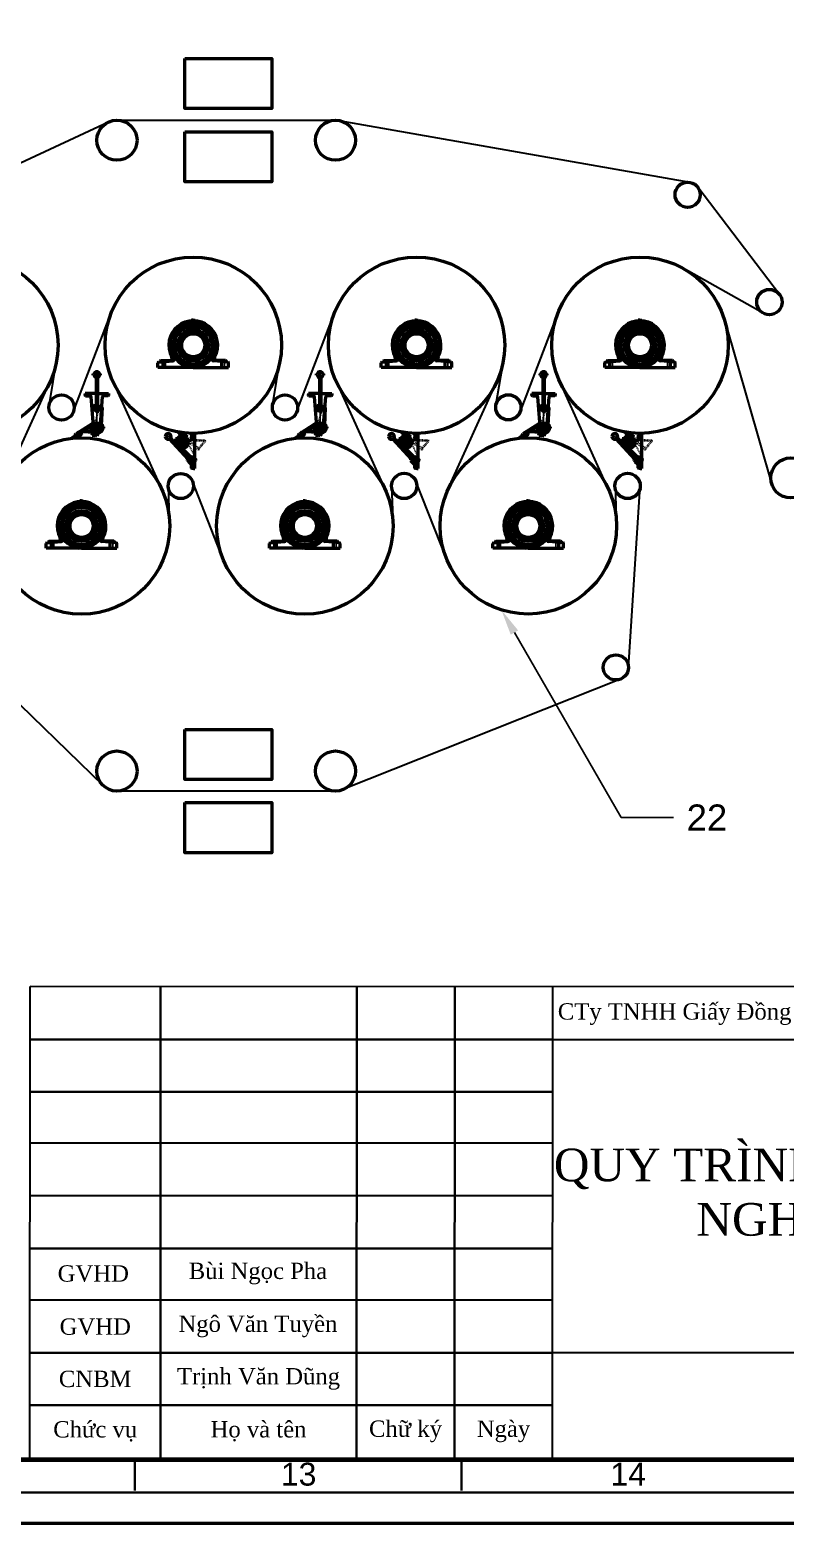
# Model space of a CAD drawing. Header units: millimetres. Extents: x 46 to 1471, y 49 to 643.
# Drawn here: x 655.7 to 771.3, y 49.3 to 278 of the extents above; entities that cross this region are included whole.
import ezdxf
from ezdxf import colors
from ezdxf.entities.mleader import LeaderData, LeaderLine
from ezdxf.enums import TextEntityAlignment as Align
from ezdxf.math import Vec2, Vec3

# ---------------------------------------------------------------- set-up
doc = ezdxf.new("R2010")
doc.units = ezdxf.units.MM
for name, pattern in [('ACAD_ISO02W100', [15, 12, -3]), ('ACAD_ISO04W100', [30, 24, -3, 0, -3]), ('CENTER2', [28.575, 19.05, -3.175, 3.175, -3.175]), ('DASHDOT', [30.5, 24, -3, 0.5, -3]), ('DASHED2', [9.525, 6.35, -3.175])]:
    doc.linetypes.add(name, pattern=pattern)
doc.layers.get('0').update_dxf_attribs({"lineweight": 50})
for name, color, linetype, lineweight in [('11', 7, 'Continuous', 70), ('chu', 7, 'Continuous', 25), ('Lien_Dam', 7, 'Continuous', 30), ('NET MANH', 7, 'Continuous', 35), ('netdam', 7, 'Continuous', 50), ('netdut', 5, 'ACAD_ISO02W100', 25), ('netmanh', 1, 'Continuous', 25), ('truc', 3, 'ACAD_ISO04W100', 25), ('粗实线', 7, 'Continuous', 50), ('细实线', 7, 'Continuous', 13)]:
    doc.layers.add(name, color=color, linetype=linetype, lineweight=lineweight)
for name, color, linetype in [('标注', 7, 'Continuous'), ('虚线', 7, 'DASHED2'), ('轴线', 7, 'CENTER2')]:
    doc.layers.add(name, color=color, linetype=linetype)
doc.styles.get("Standard").update_dxf_attribs({"font": 'arial.ttf'})
doc.styles.add('VnArialH', font='VHARIAL.TTF', dxfattribs={"width": 0.8, "oblique": 15, "height": 5})
doc.dimstyles.new('ISO-25', dxfattribs={"dimtxt": 2.5, "dimasz": 2.5, "dimexe": 1.25, "dimexo": 0.625, "dimtad": 1, "dimtxsty": 'Standard', "dimcen": 2.5, "dimadec": 0, "dimazin": 0, "dimtfac": 1, "dimtmove": 0, "dimatfit": 3, "dimfxl": 1, "dimarcsym": 0})
pattern_1 = [(315, (-51.7828, -12242.7554), (2.245064, 2.245064), []), (45, (-51.7828, -12242.7554), (-2.245064, 2.245064), [])]
pattern_2 = [(45, (12547.924, 63.1513), (-2.245064, 2.245064), []), (135, (12547.924, 63.1513), (-2.245064, -2.245064), [])]

# ---------------------------------------------------------------- blocks, each defined once
blk = doc.blocks.new('A$C43BB0BAF')
at = {"layer": '细实线'}
h = blk.add_hatch(dxfattribs=at)
h.set_pattern_fill('ANSI37', color=256, style=0)
h.set_pattern_definition(pattern_2)
h.paths.add_polyline_path([(256, 254), (245, 254), (245, 242), (256, 242)])
h = blk.add_hatch(dxfattribs=at)
h.set_pattern_fill('ANSI37', color=256, style=0)
h.set_pattern_definition(pattern_2)
h.paths.add_polyline_path([(256, 229), (256, 242), (245, 242), (245, 229)])
at = {"layer": '粗实线'}
for p, q in [((92, 290), (105, 290)), ((92, 0), (92, 290)), ((109, 288), (117, 288)), ((113, 254), (110, 285)), ((122, 283), (122, 241)), ((143, 89), (299, 261)), ((156, 261), (188, 285)), ((156, 261), (160, 255)), ((157, 255), (169, 255)), ((178, 288), (164, 277)), ((167, 271), (164, 275)), ((171, 288), (165, 283)), ((165, 281), (173, 287)), ((165, 283), (165, 281)), ((165, 281), (167, 279)), ((171, 274), (168, 278)), ((183, 281), (169, 271)), ((169, 255), (169, 226)), ((171, 259), (237, 311)), ((173, 287), (171, 288)), ((171, 273), (176, 267)), ((171, 261), (172, 260)), ((171, 259), (172, 260)), ((172, 264), (188, 277)), ((175, 285), (173, 287)), ((227, 300), (175, 259)), ((206, 270), (175, 246)), ((179, 280), (176, 284)), ((183, 283), (180, 287)), ((180, 279), (184, 274)), ((198, 264), (182, 251)), ((218, 280), (184, 246)), ((189, 250), (186, 255)), ((201, 258), (187, 247)), ((188, 285), (202, 290)), ((191, 277), (192, 276)), ((192, 276), (206, 286)), ((197, 257), (194, 261)), ((201, 260), (198, 264)), ((202, 290), (206, 286)), ((204, 288), (202, 290)), ((215, 282), (206, 270)), ((215, 282), (211, 287)), ((211, 287), (215, 282)), ((214, 255), (214, 226)), ((227, 255), (214, 255)), ((236, 262), (218, 280)), ((227, 300), (238, 310)), ((236, 262), (229, 255)), ((239, 259), (231, 252)), ((238, 310), (237, 311)), ((239, 259), (245, 253)), ((245, 254), (256, 254)), ((245, 254), (245, 254)), ((245, 254), (245, 229)), ((256, 254), (257, 254)), ((256, 254), (256, 229)), ((128, 240), (152, 240)), ((138, 108), (207, 177)), ((147, 76), (308, 252)), ((152, 250), (152, 215)), ((169, 246), (214, 246)), ((169, 238), (214, 238)), ((185, 247), (182, 251)), ((212, 238), (208, 234)), ((214, 234), (211, 231)), ((232, 249), (232, 251)), ((232, 251), (237, 251)), ((232, 215), (232, 250)), ((232, 249), (232, 235)), ((232, 235), (232, 233)), ((232, 233), (237, 233)), ((245, 229), (232, 216)), ((237, 251), (237, 242)), ((237, 233), (237, 242)), ((245, 230), (245, 254)), ((245, 230), (245, 229)), ((256, 229), (245, 229)), ((256, 229), (257, 230)), ((257, 254), (257, 251)), ((257, 251), (257, 242)), ((257, 242), (257, 230)), ((109, 2), (117, 2)), ((113, 37), (110, 4)), ((122, 7), (122, 49)), ((157, 68), (130, 40)), ((105, 0), (92, 0))]:
    blk.add_line(p, q, dxfattribs=at)
at = {"layer": '粗实线', "linetype": 'Continuous'}
for p, q in [((296, 241), (218, 179)), ((297, 240), (218, 178)), ((294, 240), (294, 239))]:
    blk.add_line(p, q, dxfattribs=at)
at = {"layer": '粗实线'}
for centre, radius in [((320, 274), 25), ((192, 215), 22.5), ((122, 75), 25), ((122, 75), 17.5), ((122, 75), 15), ((122, 75), 11), ((122, 75), 10)]:
    blk.add_circle(centre, radius, dxfattribs=at)
for centre, radius, start, end in [((105, 285), 4.5, 0, 90), ((117, 283), 5, 0, 90), ((157, 250), 5, 90.1452, 180.1452), ((165, 276), 1.5, 128, 218), ((166, 277), 1.5, 38, 128), ((169, 279), 1.5, 128, 218), ((168, 272), 1.5, 218, 308), ((169, 273), 1.5, 308, 38), ((172, 275), 1.5, 218, 308), ((173, 262), 2, 128, 218), ((175, 283), 1.5, 38, 128), ((177, 285), 1.5, 128, 218), ((179, 286), 1.5, 38, 128), ((178, 279), 1.5, 308, 38), ((180, 281), 1.5, 218, 308), ((182, 283), 1.5, 308, 38), ((190, 275), 2, 38, 128), ((199, 258), 1.5, 218, 308), ((196, 256), 1.5, 308, 38), ((200, 259), 1.5, 308, 38), ((227, 250), 5, 0.1452, 90.1452), ((128, 255), 15, 185.4343, 270), ((192, 215), 40, 180.1452, 0.1453), ((192, 215), 25, 113.4568, 40.4114), ((186, 248), 1.5, 218, 308), ((188, 249), 1.5, 308, 38), ((190, 251), 1.5, 218, 308), ((192, 215), 25, 49.5886, 66.5432), ((217, 166), 15, 117.6579, 135), ((192, 215), 40, 297.6579, 315), ((241, 253), 4.45, 205.9675, 334.1319), ((241, 231), 4.45, 25.8681, 154.0325), ((105, 4), 4.5, 270, 0), ((128, 35), 15, 98.645, 174.5657), ((117, 7), 5, 270, 0), ((145, 101), 10, 135, 228.2717), ((129, 68), 28, 359.4153, 26.4708), ((157, 68), 4.365811409664089e-11, 179.4275, 180.5968)]:
    blk.add_arc(centre, radius, start, end, dxfattribs=at)
at = {"layer": '粗实线', "linetype": 'Continuous'}
for centre, radius, start, end in [((194, 210), 40, 272.3641, 307.9994), ((194, 210), 39, 274.5651, 307.9994), ((295, 242), 3, 308.2134, 259.8957), ((295, 242), 2, 307.7629, 259.7874)]:
    blk.add_arc(centre, radius, start, end, dxfattribs=at)
at = {"layer": '细实线'}
for p, q in [((165, 283), (168, 280)), ((173, 284), (171, 288)), ((128, 102), (127, 102))]:
    blk.add_line(p, q, dxfattribs=at)
blk.add_arc((192, 215), 35, 48.2758, 49.986, dxfattribs=at)
at = {"layer": '虚线'}
for p, q in [((89, 197), (169, 260)), ((169, 260), (172, 256)), ((171, 259), (170, 259)), ((172, 256), (175, 259)), ((179, 262), (186, 254)), ((188, 269), (194, 261)), ((1, 237), (7, 242)), ((1, 237), (62, 158)), ((95, 245), (7, 242)), ((7, 242), (60, 174)), ((94, 237), (13, 234)), ((89, 197), (54, 169)), ((87, 177), (62, 158)), ((87, 177), (152, 228)), ((92, 101), (161, 231)), ((94, 237), (145, 241)), ((95, 245), (156, 249)), ((205, 183), (127, 104)), ((136, 210), (130, 218)), ((130, 210), (130, 211)), ((256, 240), (255, 242)), ((80, 80), (92, 101)), ((86, 59), (82, 63)), ((86, 59), (92, 66)), ((128, 102), (92, 66))]:
    blk.add_line(p, q, dxfattribs=at)
at = {"layer": '虚线', "linetype": 'Continuous'}
for p, q in [((130, 211), (138, 217)), ((130, 210), (138, 216)), ((138, 217), (163, 186)), ((138, 216), (162, 185))]:
    blk.add_line(p, q, dxfattribs=at)
at = {"layer": '虚线', "linetype": 'DASHDOT'}
for p, q in [((132, 212), (132, 211)), ((135, 215), (136, 215))]:
    blk.add_line(p, q, dxfattribs=at)
at = {"layer": '虚线'}
for centre, radius, start, end in [((192, 215), 35, 129.9972, 41.7242), ((93, 73), 15, 152.0117, 227.6631), ((129, 68), 28, 26.4709, 270.5847), ((128, 103), 1.5, 135, 225)]:
    blk.add_arc(centre, radius, start, end, dxfattribs=at)
at = {"layer": '虚线', "linetype": 'Continuous'}
for radius, end in [(40, 272.3641), (39, 274.5651)]:
    blk.add_arc((194, 210), radius, 217.9994, end, dxfattribs=at)
at = {"layer": '轴线'}
for p, q in [((92, 265), (128, 265)), ((136, 265), (92, 265)), ((146, 83), (303, 256)), ((166, 288), (182, 268)), ((181, 269), (195, 251)), ((243, 224), (193, 273)), ((289, 242), (344, 297)), ((297, 297), (340, 254)), ((314, 280), (344, 251)), ((238, 215), (145, 215)), ((226, 181), (157, 249)), ((158, 242), (260, 242)), ((216, 240), (167, 190)), ((192, 175), (192, 249)), ((86, 75), (153, 75)), ((145, 98), (92, 45)), ((136, 25), (92, 25)), ((101, 96), (152, 45)), ((110, 48), (110, 48)), ((144, 82), (116, 55)), ((122, 109), (122, 44)), ((122, 49), (122, 45)), ((149, 88), (149, 88))]:
    blk.add_line(p, q, dxfattribs=at)
at = {"layer": '轴线', "linetype": 'DASHDOT'}
for p, q in [((301, 247), (289, 237)), ((290, 248), (299, 236))]:
    blk.add_line(p, q, dxfattribs=at)
blk = doc.blocks.new('*U235')
at = {"layer": 'netdam'}
for radius in [0.234, 0.126]:
    blk.add_circle((0, 0), radius, dxfattribs=at)
blk = doc.blocks.new('*U236')
at = {"layer": 'netdam', "color": 0, "linetype": 'ByBlock', "lineweight": -2, "transparency": 16777216}
blk.add_blockref('*U235', (68.69, 19.24), dxfattribs=at)
for p, rotation in [((71.84, 19.24), 300.0000000000001), ((67.12, 16.51), 60.00000000000001), ((73.42, 16.51), 240), ((68.69, 13.78), 120), ((71.84, 13.78), 180)]:
    blk.add_blockref('*U235', p, dxfattribs=dict(at, rotation=rotation))
blk = doc.blocks.new('*U233')
at = {"layer": 'netdam'}
blk.add_circle((0, 0), 0.045, dxfattribs=at)
at = {"layer": 'netmanh'}
blk.add_arc((0, 0), 0.054, 278.5447, 194.5447, dxfattribs=at)
at = {"layer": 'truc'}
blk.add_line((0, 0.05), (0, -0.05), dxfattribs=at)
blk = doc.blocks.new('*U234')
at = {"layer": 'truc', "color": 0, "linetype": 'ByBlock', "lineweight": -2, "transparency": 16777216}
blk.add_blockref('*U233', (237.22, 91.65), dxfattribs=at)
for p, rotation in [((235.53, 90.67), 59.99999999999999), ((238.9, 90.67), 300.0000000000001), ((235.53, 88.73), 120), ((237.22, 87.76), 180), ((238.9, 88.73), 240)]:
    blk.add_blockref('*U233', p, dxfattribs=dict(at, rotation=rotation))
blk = doc.blocks.new('*U239')
at = {"layer": 'netdam'}
for radius in [0.234, 0.126]:
    blk.add_circle((0, 0), radius, dxfattribs=at)
blk = doc.blocks.new('*U240')
at = {"layer": 'netdam', "color": 0, "linetype": 'ByBlock', "lineweight": -2, "transparency": 16777216}
blk.add_blockref('*U239', (68.69, 19.24), dxfattribs=at)
for p, rotation in [((71.84, 19.24), 300.0000000000001), ((67.12, 16.51), 60.00000000000001), ((73.42, 16.51), 240), ((68.69, 13.78), 120), ((71.84, 13.78), 180)]:
    blk.add_blockref('*U239', p, dxfattribs=dict(at, rotation=rotation))
blk = doc.blocks.new('*U237')
at = {"layer": 'netdam'}
blk.add_circle((0, 0), 0.045, dxfattribs=at)
at = {"layer": 'netmanh'}
blk.add_arc((0, 0), 0.054, 278.5447, 194.5447, dxfattribs=at)
at = {"layer": 'truc'}
blk.add_line((0, 0.05), (0, -0.05), dxfattribs=at)
blk = doc.blocks.new('*U238')
at = {"layer": 'truc', "color": 0, "linetype": 'ByBlock', "lineweight": -2, "transparency": 16777216}
blk.add_blockref('*U237', (237.22, 91.65), dxfattribs=at)
for p, rotation in [((235.53, 90.67), 59.99999999999999), ((238.9, 90.67), 300.0000000000001), ((235.53, 88.73), 120), ((237.22, 87.76), 180), ((238.9, 88.73), 240)]:
    blk.add_blockref('*U237', p, dxfattribs=dict(at, rotation=rotation))
blk = doc.blocks.new('*U243')
at = {"layer": 'netdam'}
for radius in [0.234, 0.126]:
    blk.add_circle((0, 0), radius, dxfattribs=at)
blk = doc.blocks.new('*U244')
at = {"layer": 'netdam', "color": 0, "linetype": 'ByBlock', "lineweight": -2, "transparency": 16777216}
blk.add_blockref('*U243', (68.69, 19.24), dxfattribs=at)
for p, rotation in [((71.84, 19.24), 300.0000000000001), ((67.12, 16.51), 60.00000000000001), ((73.42, 16.51), 240), ((68.69, 13.78), 120), ((71.84, 13.78), 180)]:
    blk.add_blockref('*U243', p, dxfattribs=dict(at, rotation=rotation))
blk = doc.blocks.new('*U241')
at = {"layer": 'netdam'}
blk.add_circle((0, 0), 0.045, dxfattribs=at)
at = {"layer": 'netmanh'}
blk.add_arc((0, 0), 0.054, 278.5447, 194.5447, dxfattribs=at)
at = {"layer": 'truc'}
blk.add_line((0, 0.05), (0, -0.05), dxfattribs=at)
blk = doc.blocks.new('*U242')
at = {"layer": 'truc', "color": 0, "linetype": 'ByBlock', "lineweight": -2, "transparency": 16777216}
blk.add_blockref('*U241', (237.22, 91.65), dxfattribs=at)
for p, rotation in [((235.53, 90.67), 59.99999999999999), ((238.9, 90.67), 300.0000000000001), ((235.53, 88.73), 120), ((237.22, 87.76), 180), ((238.9, 88.73), 240)]:
    blk.add_blockref('*U241', p, dxfattribs=dict(at, rotation=rotation))
blk = doc.blocks.new('*U247')
at = {"layer": 'netdam'}
for radius in [0.234, 0.126]:
    blk.add_circle((0, 0), radius, dxfattribs=at)
blk = doc.blocks.new('*U248')
at = {"layer": 'netdam', "color": 0, "linetype": 'ByBlock', "lineweight": -2, "transparency": 16777216}
blk.add_blockref('*U247', (68.69, 19.24), dxfattribs=at)
for p, rotation in [((71.84, 19.24), 300.0000000000001), ((67.12, 16.51), 60.00000000000001), ((73.42, 16.51), 240), ((68.69, 13.78), 120), ((71.84, 13.78), 180)]:
    blk.add_blockref('*U247', p, dxfattribs=dict(at, rotation=rotation))
blk = doc.blocks.new('*U245')
at = {"layer": 'netdam'}
blk.add_circle((0, 0), 0.045, dxfattribs=at)
at = {"layer": 'netmanh'}
blk.add_arc((0, 0), 0.054, 278.5447, 194.5447, dxfattribs=at)
at = {"layer": 'truc'}
blk.add_line((0, 0.05), (0, -0.05), dxfattribs=at)
blk = doc.blocks.new('*U246')
at = {"layer": 'truc', "color": 0, "linetype": 'ByBlock', "lineweight": -2, "transparency": 16777216}
blk.add_blockref('*U245', (237.22, 91.65), dxfattribs=at)
for p, rotation in [((235.53, 90.67), 59.99999999999999), ((238.9, 90.67), 300.0000000000001), ((235.53, 88.73), 120), ((237.22, 87.76), 180), ((238.9, 88.73), 240)]:
    blk.add_blockref('*U245', p, dxfattribs=dict(at, rotation=rotation))
blk = doc.blocks.new('*U251')
at = {"layer": 'netdam'}
for radius in [0.234, 0.126]:
    blk.add_circle((0, 0), radius, dxfattribs=at)
blk = doc.blocks.new('*U252')
at = {"layer": 'netdam', "color": 0, "linetype": 'ByBlock', "lineweight": -2, "transparency": 16777216}
blk.add_blockref('*U251', (68.69, 19.24), dxfattribs=at)
for p, rotation in [((71.84, 19.24), 300.0000000000001), ((67.12, 16.51), 60.00000000000001), ((73.42, 16.51), 240), ((68.69, 13.78), 120), ((71.84, 13.78), 180)]:
    blk.add_blockref('*U251', p, dxfattribs=dict(at, rotation=rotation))
blk = doc.blocks.new('*U249')
at = {"layer": 'netdam'}
blk.add_circle((0, 0), 0.045, dxfattribs=at)
at = {"layer": 'netmanh'}
blk.add_arc((0, 0), 0.054, 278.5447, 194.5447, dxfattribs=at)
at = {"layer": 'truc'}
blk.add_line((0, 0.05), (0, -0.05), dxfattribs=at)
blk = doc.blocks.new('*U250')
at = {"layer": 'truc', "color": 0, "linetype": 'ByBlock', "lineweight": -2, "transparency": 16777216}
blk.add_blockref('*U249', (237.22, 91.65), dxfattribs=at)
for p, rotation in [((235.53, 90.67), 59.99999999999999), ((238.9, 90.67), 300.0000000000001), ((235.53, 88.73), 120), ((237.22, 87.76), 180), ((238.9, 88.73), 240)]:
    blk.add_blockref('*U249', p, dxfattribs=dict(at, rotation=rotation))
blk = doc.blocks.new('*U255')
at = {"layer": 'netdam'}
for radius in [0.234, 0.126]:
    blk.add_circle((0, 0), radius, dxfattribs=at)
blk = doc.blocks.new('*U256')
at = {"layer": 'netdam', "color": 0, "linetype": 'ByBlock', "lineweight": -2, "transparency": 16777216}
blk.add_blockref('*U255', (68.69, 19.24), dxfattribs=at)
for p, rotation in [((71.84, 19.24), 300.0000000000001), ((67.12, 16.51), 60.00000000000001), ((73.42, 16.51), 240), ((68.69, 13.78), 120), ((71.84, 13.78), 180)]:
    blk.add_blockref('*U255', p, dxfattribs=dict(at, rotation=rotation))
blk = doc.blocks.new('*U253')
at = {"layer": 'netdam'}
blk.add_circle((0, 0), 0.045, dxfattribs=at)
at = {"layer": 'netmanh'}
blk.add_arc((0, 0), 0.054, 278.5447, 194.5447, dxfattribs=at)
at = {"layer": 'truc'}
blk.add_line((0, 0.05), (0, -0.05), dxfattribs=at)
blk = doc.blocks.new('*U254')
at = {"layer": 'truc', "color": 0, "linetype": 'ByBlock', "lineweight": -2, "transparency": 16777216}
blk.add_blockref('*U253', (237.22, 91.65), dxfattribs=at)
for p, rotation in [((235.53, 90.67), 59.99999999999999), ((238.9, 90.67), 300.0000000000001), ((235.53, 88.73), 120), ((237.22, 87.76), 180), ((238.9, 88.73), 240)]:
    blk.add_blockref('*U253', p, dxfattribs=dict(at, rotation=rotation))
blk = doc.blocks.new('A$C6F1474AB')
at = {"layer": '细实线'}
h = blk.add_hatch(dxfattribs=at)
h.set_pattern_fill('ANSI37', color=256, angle=-90, style=0)
h.set_pattern_definition(pattern_1)
h.paths.add_polyline_path([(115, 49), (127, 49), (127, 60), (115, 60)])
h = blk.add_hatch(dxfattribs=at)
h.set_pattern_fill('ANSI37', color=256, angle=-90, style=0)
h.set_pattern_definition(pattern_1)
h.paths.add_polyline_path([(140, 49), (140, 60), (127, 60), (127, 49)])
at = {"layer": '标注'}
blk.add_line((91, 242), (91, 242), dxfattribs=at)
at = {"layer": '粗实线'}
for p, q in [((94, 539), (94, 298)), ((106, 539), (106, 298)), ((0, 403), (0, 388)), ((94, 403), (0, 403)), ((37, 388), (3, 391)), ((5, 383), (47, 383)), ((106, 403), (200, 403)), ((195, 383), (153, 383)), ((163, 388), (197, 391)), ((200, 403), (200, 388)), ((70, 140), (51, 374)), ((56, 283), (64, 131)), ((70, 299), (65, 298)), ((131, 159), (149, 374)), ((90, 243), (89, 243)), ((136, 153), (100, 153)), ((140, 136), (100, 136)), ((123, 136), (123, 91)), ((131, 136), (131, 91)), ((140, 153), (136, 153)), ((140, 153), (140, 153)), ((140, 153), (140, 136)), ((96, 43), (84, 77)), ((115, 50), (96, 43)), ((106, 91), (100, 91)), ((100, 73), (140, 73)), ((117, 60), (106, 92)), ((118, 70), (110, 93)), ((140, 91), (110, 91)), ((115, 49), (115, 60)), ((115, 60), (139, 60)), ((115, 60), (115, 60)), ((140, 60), (115, 60)), ((115, 49), (115, 48)), ((140, 49), (115, 49)), ((127, 48), (115, 48)), ((118, 73), (118, 68)), ((120, 73), (118, 73)), ((118, 68), (127, 68)), ((134, 73), (120, 73)), ((136, 68), (127, 68)), ((136, 48), (127, 48)), ((220, 79), (131, 74)), ((134, 73), (136, 73)), ((136, 73), (136, 68)), ((139, 48), (136, 48)), ((209, 86), (139, 83)), ((139, 60), (140, 60)), ((140, 49), (139, 48)), ((140, 73), (140, 91)), ((148, 62), (140, 84)), ((140, 59), (148, 62)), ((140, 60), (140, 49)), ((149, 125), (230, 72)), ((226, 65), (231, 73)), ((226, 65), (259, 43)), ((230, 72), (233, 76)), ((231, 73), (233, 76)), ((231, 73), (241, 66)), ((233, 76), (300, 32)), ((235, 52), (238, 57)), ((235, 50), (250, 40)), ((238, 57), (255, 45)), ((239, 49), (242, 54)), ((241, 66), (262, 53)), ((242, 54), (247, 62)), ((248, 44), (251, 48)), ((251, 48), (257, 56)), ((252, 41), (255, 45)), ((257, 56), (258, 59)), ((259, 43), (274, 39)), ((262, 53), (311, 21)), ((277, 43), (274, 39)), ((274, 39), (277, 43)), ((286, 48), (276, 60)), ((283, 43), (286, 48)), ((300, 32), (311, 22)), ((311, 22), (311, 21))]:
    blk.add_line(p, q, dxfattribs=at)
at = {"layer": '粗实线', "linetype": 'ByBlock'}
for p, q in [((129, 154), (130, 153)), ((138, 148), (276, 60)), ((233, 76), (283, 43))]:
    blk.add_line(p, q, dxfattribs=at)
at = {"layer": '粗实线'}
for centre, radius in [((100, 563), 25), ((100, 278), 25), ((100, 278), 15), ((100, 278), 11), ((100, 113), 22.5), ((137, 119), 4.25)]:
    blk.add_circle(centre, radius, dxfattribs=at)
for centre, radius, start, end in [((3, 394), 3, 180, 270), ((5, 388), 5, 180, 270), ((36, 373), 15, 3.1077, 84.5657), ((164, 373), 15, 95.4343, 176.8923), ((195, 388), 5, 270, 0), ((197, 394), 3, 270, 0), ((100, 113), 50, 137.4153, 256.633), ((100, 113), 40, 90, 270), ((100, 113), 22.5, 90, 270), ((136, 158), 5, 176.8923, 270), ((100, 113), 50, 323.367, 36.8699), ((116, 64), 4.45, 295.8681, 64.0325), ((138, 64), 4.45, 115.9675, 244.1319), ((236, 51), 1.5, 147.0612, 237.0612), ((238, 50), 1.5, 237.0612, 327.0612), ((240, 48), 1.5, 147.0612, 237.0612), ((247, 44), 1.5, 237.0612, 327.0612), ((249, 43), 1.5, 147.0612, 237.0612), ((251, 42), 1.5, 237.0612, 327.0612)]:
    blk.add_arc(centre, radius, start, end, dxfattribs=at)
at = {"layer": '细实线'}
blk.add_arc((137, 119), 5, 275.1774, 189, dxfattribs=at)
at = {"layer": '虚线'}
for p, q in [((14, 383), (14, 403)), ((36, 383), (36, 403)), ((164, 383), (164, 403)), ((186, 383), (186, 403)), ((90, 243), (70, 299)), ((124, 305), (134, 267)), ((126, 137), (88, 241)), ((123, 136), (123, 153)), ((131, 136), (131, 153)), ((131, 102), (110, 91)), ((122, 91), (122, 73)), ((123, 91), (123, 73)), ((131, 102), (146, 61)), ((132, 91), (132, 73)), ((132, 91), (132, 73))]:
    blk.add_line(p, q, dxfattribs=at)
at = {"layer": '虚线', "linetype": 'ByBlock'}
for p, q in [((249, 65), (250, 67)), ((252, 69), (253, 71)), ((254, 72), (254, 73)), ((258, 59), (259, 61)), ((261, 63), (262, 65)), ((263, 66), (264, 67))]:
    blk.add_line(p, q, dxfattribs=at)
at = {"layer": '虚线'}
for centre, radius, start, end in [((71, 284), 15, 107.3369, 182.9883), ((110, 281), 28, 59.4153, 330.5847), ((90, 241), 1.5, 110, 200)]:
    blk.add_arc(centre, radius, start, end, dxfattribs=at)
at = {"layer": '轴线'}
for p, q in [((57, 563), (144, 563)), ((100, 599), (100, 39)), ((25, 374), (25, 403)), ((100, 61), (100, 408)), ((175, 374), (175, 403)), ((151, 278), (49, 278)), ((72, 271), (141, 289)), ((95, 297), (106, 258)), ((103, 308), (103, 308)), ((105, 301), (115, 263)), ((95, 142), (93, 158)), ((117, 254), (117, 254)), ((127, 127), (127, 164)), ((127, 147), (127, 45)), ((30, 113), (170, 113)), ((71, 109), (56, 106)), ((142, 84), (77, 60)), ((100, 113), (100, 113)), ((105, 85), (107, 69)), ((127, 68), (127, 98)), ((129, 118), (144, 120)), ((243, 46), (266, 81)), ((252, 59), (254, 63))]:
    blk.add_line(p, q, dxfattribs=at)
blk.add_circle((100, 113), 37.5, dxfattribs=at)
at = {"layer": '标注'}
blk.add_leader([(281, 41), (280, 41)], dimstyle='ISO-25', override={"dimgap": 0.625, "dimtad": 1, "dimlfac": 5, "dimldrblk": 'DotSmall'}, dxfattribs=at)

msp = doc.modelspace()

# ---------------------------------------------------------------- linework, layer by layer
msp.add_line((46.27, 49.31), (887.27, 49.31))
at = {"layer": '11'}
msp.add_lwpolyline([(66.27, 633.31), (877.31, 633.31), (877.31, 58.98), (66.27, 58.98)], close=True, dxfattribs=at)
at = {"layer": 'Lien_Dam'}
for p, q in [((667.72, 263.84), (637.31, 249.61)), ((669.02, 264.13), (702.47, 264.13)), ((703, 264.08), (756.71, 254.62)), ((770.42, 237.46), (757.91, 253.88)), ((767.94, 234.6), (755.68, 241.45)), ((662.33, 219.42), (668.15, 234.65)), ((696.52, 219.42), (702.34, 234.65)), ((730.72, 219.42), (736.54, 234.65)), ((762.06, 233.41), (769.22, 208.51)), ((658.62, 220.4), (659.87, 227.82)), ((692.82, 220.4), (694.07, 227.82)), ((727.02, 220.43), (728.27, 227.84)), ((744.28, 207.57), (736.79, 224.1)), ((676.87, 208.11), (677.07, 201.22)), ((685.3, 196.84), (680.58, 208.85)), ((711.06, 208.12), (711.28, 201.98)), ((719.5, 196.84), (714.78, 208.85)), ((745.26, 208.12), (745.48, 201.98)), ((747.33, 180.34), (749.13, 208.06)), ((642.81, 185.67), (666.89, 162.27)), ((746.11, 178.54), (703.6, 161.62)), ((702.47, 161.4), (669.02, 161.4)), ((655.69, 59.36), (655.73, 131.48)), ((877.27, 131.36), (655.73, 131.48)), ((735.69, 59.31), (735.72, 131.43)), ((735.72, 123.36), (877.27, 123.36)), ((800.69, 75.36), (735.7, 75.4))]:
    msp.add_line(p, q, dxfattribs=at)
at = {"layer": 'Lien_Dam', "ltscale": 2}
for p, q in [((651.3, 207.57), (658.79, 224.1)), ((668.4, 224.1), (676.01, 207.3)), ((702.59, 224.1), (710.2, 207.3)), ((719.69, 207.57), (727.18, 224.1))]:
    msp.add_line(p, q, dxfattribs=at)
at = {"layer": 'NET MANH'}
for p, q in [((675.69, 59.34), (675.69, 131.47)), ((705.69, 59.33), (705.73, 131.45)), ((720.69, 59.32), (720.73, 131.44)), ((655.73, 123.36), (735.72, 123.36)), ((655.72, 115.36), (735.72, 115.36)), ((655.72, 107.48), (735.72, 107.52)), ((655.71, 99.48), (735.71, 99.43)), ((655.71, 91.36), (735.71, 91.36)), ((655.7, 83.48), (735.7, 83.43)), ((655.7, 75.38), (735.7, 75.37)), ((655.69, 67.38), (735.69, 67.37)), ((671.77, 58.98), (671.77, 54.31)), ((721.77, 59.31), (721.77, 54.31))]:
    msp.add_line(p, q, dxfattribs=at)
msp.add_lwpolyline([(61.27, 638.31), (882.31, 638.31), (882.31, 53.98), (61.27, 53.98)], close=True, dxfattribs=at)
at = {"layer": 'netdam'}
for p, q in [((680.7, 233.51), (680.43, 233.51)), ((680.7, 233.42), (680.7, 233.51)), ((680.7, 233.51), (680.97, 233.51)), ((714.88, 233.51), (714.61, 233.51)), ((714.88, 233.42), (714.88, 233.51)), ((714.88, 233.51), (715.15, 233.51)), ((749.08, 233.51), (748.81, 233.51)), ((749.08, 233.42), (749.08, 233.51)), ((749.08, 233.51), (749.35, 233.51)), ((675.3, 226.25), (675.3, 226.98)), ((675.38, 227.07), (677.56, 227.28)), ((675.66, 227.24), (675.66, 227.18)), ((675.75, 227.33), (677.5, 227.33)), ((680.33, 226.29), (680.33, 226.43)), ((681.06, 226.29), (681.06, 226.43)), ((686.01, 227.07), (683.83, 227.28)), ((685.65, 227.33), (683.89, 227.33)), ((685.74, 227.24), (685.74, 227.18)), ((686.1, 226.25), (686.1, 226.98)), ((709.48, 226.25), (709.48, 226.98)), ((709.56, 227.07), (711.75, 227.28)), ((709.84, 227.24), (709.84, 227.18)), ((709.93, 227.33), (711.68, 227.33)), ((714.52, 226.29), (714.52, 226.43)), ((715.24, 226.29), (715.24, 226.43)), ((720.2, 227.07), (718.01, 227.28)), ((719.83, 227.33), (718.08, 227.33)), ((719.92, 227.24), (719.92, 227.18)), ((720.28, 226.25), (720.28, 226.98)), ((743.68, 226.25), (743.68, 226.98)), ((743.76, 227.07), (745.95, 227.28)), ((744.04, 227.24), (744.04, 227.18)), ((744.13, 227.33), (745.88, 227.33)), ((748.72, 226.29), (748.72, 226.43)), ((749.44, 226.29), (749.44, 226.43)), ((754.4, 227.07), (752.21, 227.28)), ((754.03, 227.33), (752.28, 227.33)), ((754.12, 227.24), (754.12, 227.18)), ((754.48, 226.25), (754.48, 226.98)), ((680.7, 226.25), (675.3, 226.25)), ((680.7, 226.25), (686.1, 226.25)), ((714.88, 226.25), (709.48, 226.25)), ((714.88, 226.25), (720.28, 226.25)), ((749.08, 226.25), (743.68, 226.25)), ((749.08, 226.25), (754.48, 226.25)), ((663.6, 205.83), (663.33, 205.83)), ((663.6, 205.74), (663.6, 205.83)), ((663.6, 205.83), (663.87, 205.83)), ((697.78, 205.83), (697.51, 205.83)), ((697.78, 205.74), (697.78, 205.83)), ((697.78, 205.83), (698.05, 205.83)), ((731.98, 205.83), (731.71, 205.83)), ((731.98, 205.74), (731.98, 205.83)), ((731.98, 205.83), (732.25, 205.83)), ((658.2, 198.57), (658.2, 199.3)), ((658.28, 199.39), (660.46, 199.6)), ((658.56, 199.56), (658.56, 199.5)), ((658.65, 199.65), (660.4, 199.65)), ((668.91, 199.39), (666.73, 199.6)), ((668.55, 199.65), (666.79, 199.65)), ((668.64, 199.56), (668.64, 199.5)), ((669, 198.57), (669, 199.3)), ((692.38, 198.57), (692.38, 199.3)), ((692.46, 199.39), (694.65, 199.6)), ((692.74, 199.56), (692.74, 199.5)), ((692.83, 199.65), (694.58, 199.65)), ((703.1, 199.39), (700.91, 199.6)), ((702.73, 199.65), (700.98, 199.65)), ((702.82, 199.56), (702.82, 199.5)), ((703.18, 198.57), (703.18, 199.3)), ((726.58, 198.58), (726.58, 199.3)), ((726.66, 199.39), (728.85, 199.6)), ((726.94, 199.57), (726.94, 199.5)), ((727.03, 199.66), (728.78, 199.66)), ((737.3, 199.39), (735.11, 199.6)), ((736.93, 199.66), (735.18, 199.66)), ((737.02, 199.57), (737.02, 199.5)), ((737.38, 198.58), (737.38, 199.3)), ((663.6, 198.57), (658.2, 198.57)), ((663.24, 198.61), (663.24, 198.75)), ((663.6, 198.57), (669, 198.57)), ((663.96, 198.61), (663.96, 198.75)), ((697.78, 198.57), (692.38, 198.57)), ((697.42, 198.61), (697.42, 198.75)), ((697.78, 198.57), (703.18, 198.57)), ((698.14, 198.61), (698.14, 198.75)), ((731.98, 198.58), (726.58, 198.58)), ((731.62, 198.61), (731.62, 198.76)), ((731.98, 198.58), (737.38, 198.58)), ((732.34, 198.61), (732.34, 198.76))]:
    msp.add_line(p, q, dxfattribs=at)
for points in [[(679.43, 273.58), (692.72, 273.58), (692.72, 265.9), (679.43, 265.9)], [(679.43, 262.35), (692.72, 262.35), (692.72, 254.68), (679.43, 254.68)], [(679.43, 170.85), (692.72, 170.85), (692.72, 163.18), (679.43, 163.18)], [(679.43, 159.63), (692.72, 159.63), (692.72, 151.95), (679.43, 151.95)]]:
    msp.add_lwpolyline(points, close=True, dxfattribs=at)
for centre, radius in [((669.02, 261.06), 3.07), ((702.47, 261.06), 3.07), ((756.37, 252.71), 1.93), ((646.5, 229.67), 13.5), ((680.7, 229.67), 13.5), ((714.88, 229.67), 13.5), ((749.08, 229.67), 13.5), ((768.88, 236.28), 1.94), ((680.7, 229.67), 2.88), ((680.7, 229.67), 2.39), ((680.7, 229.67), 2.12), ((680.7, 229.67), 1.76), ((714.88, 229.67), 2.88), ((714.88, 229.67), 2.39), ((714.88, 229.67), 2.12), ((714.88, 229.67), 1.76), ((749.08, 229.67), 2.88), ((749.08, 229.67), 2.39), ((749.08, 229.67), 2.12), ((749.08, 229.67), 1.76), ((680.7, 226.52), 0.142), ((714.88, 226.52), 0.142), ((749.08, 226.52), 0.142), ((660.54, 220.13), 1.93), ((694.74, 220.13), 1.93), ((728.93, 220.16), 1.93), ((663.6, 201.99), 13.5), ((697.78, 201.99), 13.5), ((731.98, 202), 13.5), ((772.17, 209.35), 3.07), ((678.79, 208.11), 1.93), ((712.99, 208.12), 1.94), ((747.19, 208.12), 1.94), ((663.6, 201.99), 2.88), ((663.6, 201.99), 2.39), ((663.6, 201.99), 2.12), ((663.6, 201.99), 1.76), ((697.78, 201.99), 2.88), ((697.78, 201.99), 2.39), ((697.78, 201.99), 2.12), ((697.78, 201.99), 1.76), ((731.98, 202), 2.88), ((731.98, 202), 2.39), ((731.98, 202), 2.12), ((731.98, 202), 1.76), ((663.6, 198.84), 0.142), ((697.78, 198.84), 0.142), ((731.98, 198.85), 0.142), ((745.39, 180.34), 1.93), ((669.02, 164.47), 3.07), ((702.47, 164.47), 3.07)]:
    msp.add_circle(centre, radius, dxfattribs=at)
for centre, radius, start, end in [((680.7, 229.67), 3.74, 331.1541, 208.8459), ((680.33, 233.49), 0.0914, 270, 10.204), ((681.06, 233.49), 0.0914, 169.796, 270), ((714.88, 229.67), 3.74, 331.1541, 208.8459), ((714.52, 233.49), 0.0914, 270, 10.204), ((715.24, 233.49), 0.0914, 169.796, 270), ((749.08, 229.67), 3.74, 331.1541, 208.8459), ((748.72, 233.49), 0.0914, 270, 10.204), ((749.44, 233.49), 0.0914, 169.796, 270), ((680.7, 229.67), 3.4, 276.0757, 263.9243), ((714.88, 229.67), 3.4, 276.0757, 263.9243), ((749.08, 229.67), 3.4, 276.0757, 263.9243), ((675.39, 226.98), 0.09, 96, 180), ((675.57, 227.18), 0.09, 276, 0), ((675.75, 227.24), 0.09, 90, 180), ((677.1, 227.69), 0.36, 270, 28.8459), ((677.5, 227.69), 0.36, 270, 31.7569), ((677.53, 227.64), 0.36, 275.455, 32.7308), ((680.7, 226.43), 0.36, 0, 180), ((683.86, 227.64), 0.36, 147.2692, 264.545), ((683.89, 227.69), 0.36, 148.2431, 270), ((684.29, 227.69), 0.36, 151.1541, 270), ((685.65, 227.24), 0.09, 0, 90), ((685.83, 227.18), 0.09, 180, 264), ((686.01, 226.98), 0.09, 0, 84), ((709.57, 226.98), 0.09, 96, 180), ((709.75, 227.18), 0.09, 276, 0), ((709.93, 227.24), 0.09, 90, 180), ((711.29, 227.69), 0.36, 270, 28.8459), ((711.68, 227.69), 0.36, 270, 31.7569), ((711.72, 227.64), 0.36, 275.455, 32.7308), ((714.88, 226.43), 0.36, 0, 180), ((718.05, 227.64), 0.36, 147.2692, 264.545), ((718.08, 227.69), 0.36, 148.2431, 270), ((718.48, 227.69), 0.36, 151.1541, 270), ((719.83, 227.24), 0.09, 0, 90), ((720.01, 227.18), 0.09, 180, 264), ((720.19, 226.98), 0.09, 0, 84), ((743.77, 226.98), 0.09, 96, 180), ((743.95, 227.18), 0.09, 276, 0), ((744.13, 227.24), 0.09, 90, 180), ((745.49, 227.69), 0.36, 270, 28.8459), ((745.88, 227.69), 0.36, 270, 31.7569), ((745.92, 227.64), 0.36, 275.455, 32.7308), ((749.08, 226.43), 0.36, 0, 180), ((752.25, 227.64), 0.36, 147.2692, 264.545), ((752.28, 227.69), 0.36, 148.2431, 270), ((752.68, 227.69), 0.36, 151.1541, 270), ((754.03, 227.24), 0.09, 0, 90), ((754.21, 227.18), 0.09, 180, 264), ((754.39, 226.98), 0.09, 0, 84), ((663.24, 205.81), 0.0914, 270, 10.204), ((663.96, 205.81), 0.0914, 169.796, 270), ((697.42, 205.81), 0.0914, 270, 10.204), ((698.14, 205.81), 0.0914, 169.796, 270), ((731.62, 205.81), 0.0914, 270, 10.204), ((732.34, 205.81), 0.0914, 169.796, 270), ((663.6, 201.99), 3.74, 331.1541, 208.8459), ((663.6, 201.99), 3.4, 276.0757, 263.9243), ((697.78, 201.99), 3.74, 331.1541, 208.8459), ((697.78, 201.99), 3.4, 276.0757, 263.9243), ((731.98, 202), 3.74, 331.1541, 208.8459), ((731.98, 202), 3.4, 276.0757, 263.9243), ((658.29, 199.3), 0.09, 96, 180), ((658.47, 199.5), 0.09, 276, 0), ((658.65, 199.56), 0.09, 90, 180), ((660, 200.01), 0.36, 270, 28.8459), ((660.4, 200.01), 0.36, 270, 31.7569), ((660.43, 199.96), 0.36, 275.455, 32.7308), ((663.6, 198.75), 0.36, 0, 180), ((666.76, 199.96), 0.36, 147.2692, 264.545), ((666.79, 200.01), 0.36, 148.2431, 270), ((667.19, 200.01), 0.36, 151.1541, 270), ((668.55, 199.56), 0.09, 0, 90), ((668.73, 199.5), 0.09, 180, 264), ((668.91, 199.3), 0.09, 0, 84), ((692.47, 199.3), 0.09, 96, 180), ((692.65, 199.5), 0.09, 276, 0), ((692.83, 199.56), 0.09, 90, 180), ((694.19, 200.01), 0.36, 270, 28.8459), ((694.58, 200.01), 0.36, 270, 31.7569), ((694.62, 199.96), 0.36, 275.455, 32.7308), ((697.78, 198.75), 0.36, 0, 180), ((700.95, 199.96), 0.36, 147.2692, 264.545), ((700.98, 200.01), 0.36, 148.2431, 270), ((701.38, 200.01), 0.36, 151.1541, 270), ((702.73, 199.56), 0.09, 0, 90), ((702.91, 199.5), 0.09, 180, 264), ((703.09, 199.3), 0.09, 0, 84), ((726.67, 199.3), 0.09, 96, 180), ((726.85, 199.5), 0.09, 276, 0), ((727.03, 199.57), 0.09, 90, 180), ((728.39, 200.02), 0.36, 270, 28.8459), ((728.78, 200.02), 0.36, 270, 31.7569), ((728.82, 199.96), 0.36, 275.455, 32.7308), ((731.98, 198.76), 0.36, 0, 180), ((735.15, 199.96), 0.36, 147.2692, 264.545), ((735.18, 200.02), 0.36, 148.2431, 270), ((735.58, 200.02), 0.36, 151.1541, 270), ((736.93, 199.57), 0.09, 0, 90), ((737.11, 199.5), 0.09, 180, 264), ((737.29, 199.3), 0.09, 0, 84)]:
    msp.add_arc(centre, radius, start, end, dxfattribs=at)
at = {"layer": 'netdut'}
for p, q in [((675.75, 227.3), (675.75, 227.33)), ((676.2, 227.3), (675.75, 227.3)), ((675.93, 226.25), (675.93, 227.3)), ((676.2, 226.25), (676.2, 227.3)), ((676.2, 227.3), (676.65, 227.3)), ((676.47, 226.25), (676.47, 227.3)), ((676.65, 227.3), (676.65, 227.33)), ((684.75, 227.3), (684.75, 227.33)), ((685.2, 227.3), (684.75, 227.3)), ((684.93, 226.25), (684.93, 227.3)), ((685.2, 226.25), (685.2, 227.3)), ((685.2, 227.3), (685.65, 227.3)), ((685.47, 226.25), (685.47, 227.3)), ((685.65, 227.3), (685.65, 227.33)), ((709.93, 227.3), (709.93, 227.33)), ((710.38, 227.3), (709.93, 227.3)), ((710.11, 226.25), (710.11, 227.3)), ((710.38, 226.25), (710.38, 227.3)), ((710.38, 227.3), (710.83, 227.3)), ((710.65, 226.25), (710.65, 227.3)), ((710.83, 227.3), (710.83, 227.33)), ((718.93, 227.3), (718.93, 227.33)), ((719.38, 227.3), (718.93, 227.3)), ((719.11, 226.25), (719.11, 227.3)), ((719.38, 226.25), (719.38, 227.3)), ((719.38, 227.3), (719.83, 227.3)), ((719.65, 226.25), (719.65, 227.3)), ((719.83, 227.3), (719.83, 227.33)), ((744.13, 227.3), (744.13, 227.33)), ((744.58, 227.3), (744.13, 227.3)), ((744.31, 226.25), (744.31, 227.3)), ((744.58, 226.25), (744.58, 227.3)), ((744.58, 227.3), (745.03, 227.3)), ((744.85, 226.25), (744.85, 227.3)), ((745.03, 227.3), (745.03, 227.33)), ((753.13, 227.3), (753.13, 227.33)), ((753.58, 227.3), (753.13, 227.3)), ((753.31, 226.25), (753.31, 227.3)), ((753.58, 226.25), (753.58, 227.3)), ((753.58, 227.3), (754.03, 227.3)), ((753.85, 226.25), (753.85, 227.3)), ((754.03, 227.3), (754.03, 227.33)), ((658.65, 199.62), (658.65, 199.65)), ((659.1, 199.62), (658.65, 199.62)), ((658.83, 198.57), (658.83, 199.62)), ((659.1, 198.57), (659.1, 199.62)), ((659.1, 199.62), (659.55, 199.62)), ((659.37, 198.57), (659.37, 199.62)), ((659.55, 199.62), (659.55, 199.65)), ((667.65, 199.62), (667.65, 199.65)), ((668.1, 199.62), (667.65, 199.62)), ((667.83, 198.57), (667.83, 199.62)), ((668.1, 198.57), (668.1, 199.62)), ((668.1, 199.62), (668.55, 199.62)), ((668.37, 198.57), (668.37, 199.62)), ((668.55, 199.62), (668.55, 199.65)), ((692.83, 199.62), (692.83, 199.65)), ((693.28, 199.62), (692.83, 199.62)), ((693.01, 198.57), (693.01, 199.62)), ((693.28, 198.57), (693.28, 199.62)), ((693.28, 199.62), (693.73, 199.62)), ((693.55, 198.57), (693.55, 199.62)), ((693.73, 199.62), (693.73, 199.65)), ((701.83, 199.62), (701.83, 199.65)), ((702.28, 199.62), (701.83, 199.62)), ((702.01, 198.57), (702.01, 199.62)), ((702.28, 198.57), (702.28, 199.62)), ((702.28, 199.62), (702.73, 199.62)), ((702.55, 198.57), (702.55, 199.62)), ((702.73, 199.62), (702.73, 199.65)), ((727.03, 199.62), (727.03, 199.66)), ((727.48, 199.62), (727.03, 199.62)), ((727.21, 198.58), (727.21, 199.62)), ((727.48, 198.58), (727.48, 199.62)), ((727.48, 199.62), (727.93, 199.62)), ((727.75, 198.58), (727.75, 199.62)), ((727.93, 199.62), (727.93, 199.66)), ((736.03, 199.62), (736.03, 199.66)), ((736.48, 199.62), (736.03, 199.62)), ((736.21, 198.58), (736.21, 199.62)), ((736.48, 198.58), (736.48, 199.62)), ((736.48, 199.62), (736.93, 199.62)), ((736.75, 198.58), (736.75, 199.62)), ((736.93, 199.62), (736.93, 199.66))]:
    msp.add_line(p, q, dxfattribs=at)
at = {"layer": 'netmanh'}
for centre in [(680.7, 226.52), (714.88, 226.52), (749.08, 226.52), (663.6, 198.84), (697.78, 198.84), (731.98, 198.85)]:
    msp.add_arc(centre, 0.18, 255, 215, dxfattribs=at)
at = {"layer": 'truc'}
for centre, radius in [((680.7, 229.67), 3.15), ((680.7, 229.67), 1.94), ((714.88, 229.67), 3.15), ((714.88, 229.67), 1.94), ((749.08, 229.67), 3.15), ((749.08, 229.67), 1.94), ((663.6, 201.99), 3.15), ((663.6, 201.99), 1.94), ((697.78, 201.99), 3.15), ((697.78, 201.99), 1.94), ((731.98, 202), 3.15), ((731.98, 202), 1.94)]:
    msp.add_circle(centre, radius, dxfattribs=at)

# ---------------------------------------------------------------- block references
at = {"layer": 'netdam'}
for name, p in [('*U236', (610.43, 213.16)), ('*U240', (644.61, 213.16)), ('*U256', (678.81, 213.16)), ('*U252', (593.33, 185.49)), ('*U248', (627.51, 185.49)), ('*U244', (661.71, 185.49))]:
    msp.add_blockref(name, p, dxfattribs=at)
at = {"layer": 'truc'}
for name, p in [('*U234', (443.48, 139.97)), ('*U238', (477.67, 139.97)), ('*U254', (511.87, 139.97)), ('*U250', (426.38, 112.29)), ('*U246', (460.57, 112.29)), ('*U242', (494.77, 112.29))]:
    msp.add_blockref(name, p, dxfattribs=at)
at = {"layer": '粗实线', "xscale": -0.018, "yscale": 0.018, "zscale": 0.018}
for name, p in [('A$C6F1474AB', (667.74, 215.03)), ('A$C6F1474AB', (701.92, 215.03)), ('A$C6F1474AB', (736.12, 215.03)), ('A$C43BB0BAF', (682.62, 210.78)), ('A$C43BB0BAF', (716.8, 210.78)), ('A$C43BB0BAF', (751, 210.78))]:
    msp.add_blockref(name, p, dxfattribs=at)

# ---------------------------------------------------------------- texts
at = {"style": 'VnArialH'}
for s, p in [('13', (696.83, 56.81)), ('14', (747.27, 56.81))]:
    msp.add_text(s, height=3.5, dxfattribs=at).set_placement(p, align=Align.MIDDLE)
at = {"layer": 'chu', "attachment_point": 5}
for s, width, insert, char_height in [('{\\fTimes New Roman|b0|i0|c0|p18;CTy TNHH Giấy Đồng Tiến Bình Dương}', 64.964, (768.2, 127.25), 2.5), ('{\\fTimes New Roman|b0|i0|c0|p18;QUY TRÌNH CÔNG NGHỆ}', 64.9712, (768.2, 99.36), 5), ('{\\fTimes New Roman|b0|i0|c0|p18;Bùi Ngọc Pha}', 29.9955, (690.6, 87.53), 2.5), ('{\\fTimes New Roman|b0|i0|c0|p18;GVHD}', 19.9955, (665.4, 87.51), 2.5), ('{\\fTimes New Roman|b0|i0|c0|p18;GVHD}', 19.9955, (665.7, 79.38), 2.5), ('{\\fTimes New Roman|b0|i0|c0|p18;Ngô Văn Tuyền}', 29.9955, (690.6, 79.43), 2.5), ('{\\fTimes New Roman|b0|i0|c0|p18;Trịnh Văn Dũng}', 29.9955, (690.69, 71.39), 2.5), ('{\\fTimes New Roman|b0|i0|c0|p18;CNBM}', 19.9955, (665.69, 71.38), 2.5), ('{\\fTimes New Roman|b0|i0|c0|p18;Chức vụ}', 19.9955, (665.69, 63.36), 2.5), ('{\\fTimes New Roman|b0|i0|c0|p18;Họ và tên}', 29.9955, (690.69, 63.37), 2.5), ('{\\fTimes New Roman|b0|i0|c0|p18;Chữ ký}', 14.9955, (713.19, 63.36), 2.5), ('{\\fTimes New Roman|b0|i0|c0|p18;Ngày}', 14.9955, (728.19, 63.36), 2.5)]:
    msp.add_mtext_dynamic_manual_height_columns(s, width=width, gutter_width=12.5, heights=[0], dxfattribs=dict(at, insert=insert, char_height=char_height))

# ---------------------------------------------------------------- leaders
at = {"layer": 'chu'}
ml = msp.add_multileader_mtext('Standard', dxfattribs=at)
ml.set_content('22', color=256)
ml.set_leader_properties()
ml.build(insert=Vec2(0, 0))
ctx = ml.context
ctx.base_point, ctx.plane_origin = Vec3(754.22, 157.35), Vec3(727.86, 189.14)
notes = []
notes.append((ctx, [(0, (1, 1, 0), (746.22, 157.35), (1, 0), 8, [(0, [(727.86, 189.14)], 0, [])])]))
ctx.mtext.insert, ctx.mtext.flow_direction = Vec3(756.22, 159.35), 5
for ctx, leaders in notes:
    for number, flags, end, landing, length, lines in leaders:
        leader = LeaderData()
        leader.index, (leader.has_last_leader_line, leader.has_dogleg_vector, leader.attachment_direction) = number, flags
        leader.last_leader_point, leader.dogleg_vector, leader.dogleg_length = Vec3(end), Vec3(landing), length
        for number, points, colour, breaks in lines:
            line = LeaderLine()
            line.index, line.vertices, line.color, line.breaks = number, Vec3.list(points), colors.encode_raw_color(colour), breaks
            leader.lines.append(line)
        ctx.leaders.append(leader)

doc.saveas('drawing.dxf')
